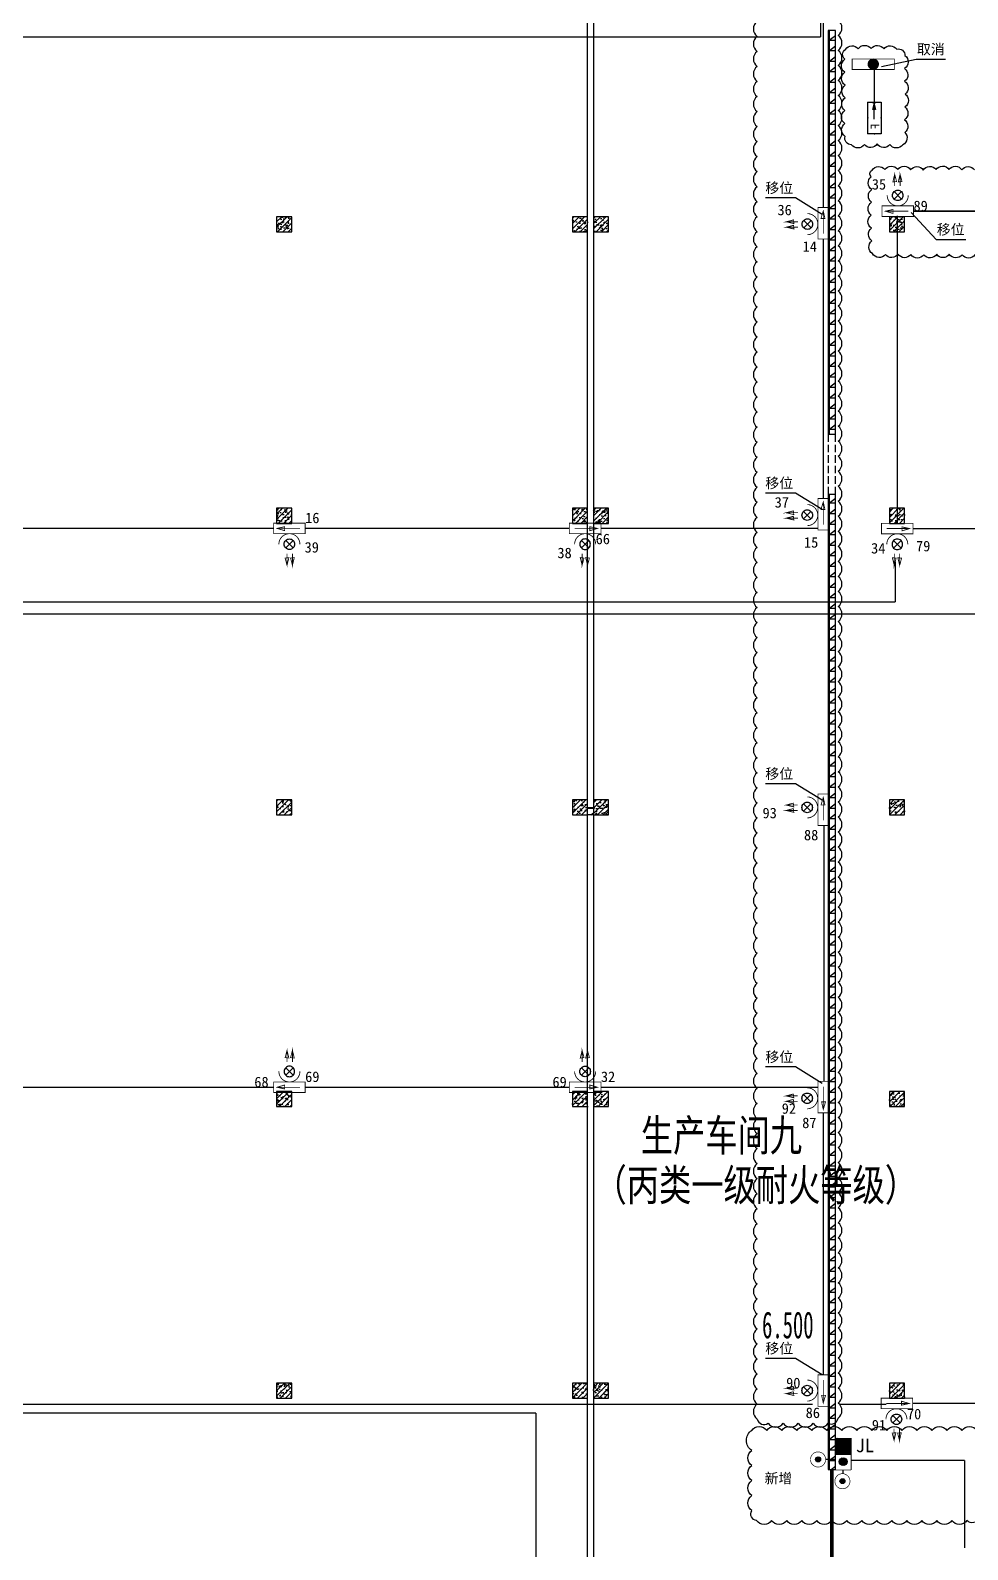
# Model space of a CAD drawing. Header units: millimetres. Extents: x -633009578 to 5705885, y -633235091 to 2571734.
# Drawn here: x 3078370 to 3109574, y 1928709 to 1979250 of the extents above; entities that cross this region are included whole.
import ezdxf
from ezdxf.enums import TextEntityAlignment as Align

# ---------------------------------------------------------------- set-up
doc = ezdxf.new("R2010")
doc.units = ezdxf.units.MM
doc.header["$LTSCALE"] = 1000
doc.header["$MEASUREMENT"] = 0
doc.linetypes.add('DASH', pattern=[0.35, 0.25, -0.1])
doc.layers.get('0').update_dxf_attribs({"color": 9})
for name, color, linetype in [('000000000000电气', 7, 'Continuous'), ('A-COLUM(柱)', 255, 'Continuous'), ('A-DOOR(门）', 4, 'Continuous'), ('A-FLOR(看线)', 8, 'Continuous'), ('A-HATH(填充)', 8, 'Continuous'), ('A-TEXT(房间)', 243, 'Continuous'), ('A-WALL(墙)', 255, 'Continuous'), ('A-WINDOW（窗）', 4, 'Continuous'), ('PUB_TEXT', 7, 'Continuous'), ('电-强电平面-线缆', 3, 'Continuous'), ('设备-照明', 3, 'Continuous')]:
    doc.layers.add(name, color=color, linetype=linetype)
doc.styles.add('_TCH', font='simhei.ttf', dxfattribs={"width": 0.75, "bigfont": 'hztxt.shx'})
doc.styles.add('_TCH_DIM', font='simhei.ttf', dxfattribs={"width": 0.8, "bigfont": 'hztxt.shx'})
doc.styles.add('_TEL_DIM', font='simhei.ttf', dxfattribs={"height": 3.5, "bigfont": 'HZTXT'})
doc.styles.add('ELEC-DIM', font='simhei.ttf')
doc.styles.add('IDQSTYLE', font='simhei.ttf', dxfattribs={"width": 0.707, "bigfont": 'hztxt.shx'})
doc.styles.add('宋体', font='simhei.ttf')
pattern_1 = [(0, (597621.4751960391, 677977.5160347573), (0, 350), []), (37.875, (598021.4751960391, 677977.5160347573), (-169.61527734408, 218.0766567528281), []), (90, (598021.4751960391, 677977.5160347573), (-450, 2.755455298081545e-14), [])]

# ---------------------------------------------------------------- blocks, each defined once
blk = doc.blocks.new('HC000078')
at = {"color": 0, "linetype": 'Continuous', "const_width": 0.2}
for points in [[(-3.750000000000028, 1.25), (3.75, 1.25), (3.75, -1.25), (-3.750000000000028, -1.25), (-3.750000000000028, 1.25)], [(2.5, 0), (-2.500000000000028, 0)]]:
    blk.add_lwpolyline(points, dxfattribs=at)
blk.add_lwpolyline([(2.917016710174721, 0), (1.120131515022848, 0.3984556212736834), (1.120131515022848, -0.539087017017323)], close=True, dxfattribs=at)
at = {"color": 0, "style": 'IDQSTYLE', "width": 0.7}
blk.add_attdef('PSFHATT', (5.75, -1.25), '', height=2.5, dxfattribs=at)
blk = doc.blocks.new('HC000064')
at = {"color": 0, "linetype": 'Continuous'}
for p, q in [((-0.8838834764831063, -0.8838834764831063), (0.8838834764831063, 0.8838834764831063)), ((-0.8838834764830494, 0.8838834764831063), (0.8838834764831631, -0.8838834764831063))]:
    blk.add_line(p, q, dxfattribs=at)
at = {"color": 0, "linetype": 'Continuous', "const_width": 0.2}
blk.add_lwpolyline([(5.710751695749348e-14, 2.499999999999886, 0.1989123673796647), (-1.767766952966326, 1.767766952966327, 0.1989123673796613), (-2.5, 1.951292859901378e-16, 0.1989123673796761), (-1.767766952966326, -1.76776695296644, 0.1989123673796782), (5.594010226827932e-14, -2.500000000000227)], format="xyb", dxfattribs=at)
for points in [[(2.226896073527712, 0.5659208660671311), (5.003498004369476, 0.5624686703930024), (3.296463286048663, 1.009912150058199), (3.185957433181557, 0.1260038671447887), (5.003498004369476, 0.5624686703930024)], [(2.224443767981995, -0.721123763554715), (5.001045698823816, -0.7245759592289005), (3.294010980502946, -0.2771324795636474), (3.18350512763584, -1.161040762477114), (5.001045698823816, -0.7245759592289005)]]:
    blk.add_lwpolyline(points, dxfattribs=at)
at = {"color": 0, "linetype": 'Continuous'}
for centre, radius, start, end in [((1.199040866595169e-14, -7.105427357601002e-14), 1.250000000000069, 135.0000000000036, 179.9999999999968), ((-2.259303855112194e-14, -1.740829702612245e-13), 1.250000000000117, 89.99999999999898, 134.9999999999991), ((-9.10937991704941e-14, -1.740829702612245e-13), 1.250000000000117, 45.00000000000085, 89.99999999999582), ((-1.252331571777177e-13, -7.088774012231625e-14), 1.250000000000068, 3.249254662582951e-12, 44.99999999999639), ((-2.284838984678572e-13, -5.684341886080801e-14), 1.250000000000172, 315.0000000000093, 2.605510395054555e-12), ((-2.264854970235319e-14, -5.695444116327053e-14), 1.250000000000034, 179.9999999999974, 225.0000000000007), ((-2.270406085358445e-14, -1.338928967697939e-13), 1.24999999999998, 224.9999999999983, 270.000000000001), ((-9.131584377541913e-14, 3.996802888650564e-15), 1.250000000000118, 270.0000000000042, 315.0000000000028)]:
    blk.add_arc(centre, radius, start, end, dxfattribs=at)
at = {"color": 0, "style": 'IDQSTYLE', "width": 0.7}
blk.add_attdef('PSFHATT', (7.003498004369476, -2.500000010000227), '', height=2.5, dxfattribs=at)
blk = doc.blocks.new('*X118')
at = {"color": 0, "linetype": 'Continuous'}
for p, q in [((279.6093350358959, 223.0407925409721), (280.9478239213746, 224.3792814264508)), ((279.6227829512929, 223.3370831688437), (280.6515332934888, 224.3658335110396)), ((279.6511091444202, 222.7997239370217), (281.1888925253249, 224.3375073179265)), ((279.7280550816477, 222.5938271617747), (281.3947893005719, 224.2605613806989)), ((279.7925730165214, 223.7897159465469), (280.1989005157282, 224.1960434457536)), ((279.8323224122641, 222.4152517799165), (281.5733646824301, 224.1562940500824)), ((279.960458729053, 222.2605453842307), (281.7280710781159, 224.0281577332937)), ((280.1113752959016, 222.1286192386046), (281.8599972237337, 223.8772411664368)), ((280.2858431100155, 222.020244340244), (281.9683721221114, 223.7027733523398)), ((280.4868434366447, 221.9384019543985), (282.0502145079389, 223.5017730256928)), ((280.7212278995912, 221.8899437048705), (282.0986727574656, 223.2673885627449)), ((281.0058032732674, 221.891676366072), (282.0969400962746, 222.9828131890793)), ((281.4082737989092, 222.0113041792392), (281.9773122830819, 222.5803426634118))]:
    blk.add_line(p, q, dxfattribs=at)
blk = doc.blocks.new('HC000083')
at = {"color": 0, "linetype": 'Continuous', "const_width": 0.2}
blk.add_lwpolyline([(-5, 1.25), (-5, -1.250000000000057), (5.000000000000057, -1.250000000000057), (5.000000000000057, 1.25), (-5, 1.25)], dxfattribs=at)
blk.add_lwpolyline([(-1.25, -6.89688106980167e-17, 0.1989123673796731), (-0.8838834764831631, -0.88388347648322, 0.1989123673796706), (5.611420480838656e-14, -1.250000000000057, 0.198912367379652), (0.8838834764832768, -0.88388347648322, 0.1989123673796278), (1.25, 0, 0.1989123673796504), (0.88388347648322, 0.8838834764830494, 0.1989123673796686), (5.680893445545904e-14, 1.25, 0.1989123673796706), (-0.883883476483163, 0.8838834764831632, 0.1989123673796553)], format="xyb", close=True, dxfattribs=at)
at = {"color": 0, "linetype": 'Continuous'}
blk.add_blockref('*X118', (-280.8559544658493, -223.1326619964974), dxfattribs=at)
at = {"color": 0, "style": 'IDQSTYLE', "width": 0.7}
blk.add_attdef('PSFHATT', (7.000000000000057, -1.250000010000057), '', height=2.5, dxfattribs=at)
blk = doc.blocks.new('*X287')
at = {"color": 0, "linetype": 'Continuous'}
for p, q in [((236.0206220574499, 320.0249076624117), (237.378127662451, 321.3824132674129)), ((236.0683141725853, 320.496863846259), (236.9061714786037, 321.3347211522775)), ((236.1016244846389, 319.6816460208888), (237.721389303974, 321.3014108402239)), ((236.2512206413302, 319.4069781088681), (237.9960572159946, 321.1518146835326)), ((236.4546819671401, 319.1861753659661), (238.2168599588967, 320.9483533577227)), ((236.710333914097, 319.0175632442111), (238.3854720806517, 320.6927014107658)), ((237.0274190887965, 318.9103843501987), (238.4926509746641, 320.3756162360663)), ((237.4411960024395, 318.8998971951298), (238.503138129733, 319.9618393224233))]:
    blk.add_line(p, q, dxfattribs=at)
blk = doc.blocks.new('*X288')
at = {"color": 0, "linetype": 'Continuous'}
for p, q in [((234.7655414724513, 317.9212989399893), (239.3433150387835, 322.4990725063215)), ((234.7655414724513, 318.3455630087012), (238.9190509700716, 322.4990725063215)), ((234.7655414724513, 318.7698270774131), (238.4947869013596, 322.4990725063215)), ((234.7655414724513, 319.1940911461251), (238.0705228326477, 322.4990725063215)), ((234.7655414724513, 319.618355214837), (237.6462587639358, 322.4990725063215)), ((234.7655414724513, 320.0426192835489), (237.2219946952239, 322.4990725063215)), ((234.7655414724513, 320.4668833522609), (236.797730626512, 322.4990725063215)), ((234.7655414724513, 320.8911474209728), (236.3734665578, 322.4990725063215)), ((234.7655414724513, 321.3154114896847), (235.9492024890881, 322.4990725063215)), ((234.7655414724513, 321.7396755583966), (235.5249384203761, 322.4990725063215)), ((234.7655414724513, 322.1639396271086), (235.1006743516642, 322.4990725063215)), ((234.7675791074955, 317.4990725063215), (239.7655414724513, 322.4970348712774)), ((235.1918431762074, 317.4990725063215), (239.7655414724513, 322.0727708025654)), ((235.6161072449193, 317.4990725063215), (239.7655414724513, 321.6485067338535)), ((236.0403713136312, 317.4990725063215), (239.7655414724513, 321.2242426651416)), ((236.4646353823431, 317.4990725063215), (239.7655414724513, 320.7999785964296)), ((236.8888994510551, 317.4990725063215), (239.7655414724513, 320.3757145277177)), ((237.313163519767, 317.4990725063215), (239.7655414724513, 319.9514504590058)), ((237.7374275884789, 317.4990725063215), (239.7655414724513, 319.5271863902939)), ((238.1616916571909, 317.4990725063215), (239.7655414724513, 319.1029223215819)), ((238.5859557259028, 317.4990725063215), (239.7655414724513, 318.67865825287)), ((239.0102197946147, 317.4990725063215), (239.7655414724513, 318.2543941841581)), ((239.4344838633266, 317.4990725063215), (239.7655414724513, 317.8301301154461))]:
    blk.add_line(p, q, dxfattribs=at)
blk = doc.blocks.new('HC000436')
at = {"color": 0, "linetype": 'Continuous'}
blk.add_line((-2.5, 0), (2.5, 0), dxfattribs=at)
at = {"color": 0, "linetype": 'Continuous', "const_width": 0.3}
for points in [[(2.5, 0), (2.5, 5), (-2.5, 5), (-2.5, 0)], [(-2.5, 0), (-2.5, -5), (2.5, -5)], [(2.5, -5), (2.5, 0)]]:
    blk.add_lwpolyline(points, dxfattribs=at)
at = {"color": 0, "linetype": 'Continuous'}
blk.add_circle((0, -2.361578653910044), 1.25, dxfattribs=at)
at = {"color": 0, "linetype": 'Continuous', "rotation": 180}
blk.add_blockref('*X288', (237.2655414724512, 322.4990725063214), dxfattribs=at)
at = {"color": 0, "linetype": 'Continuous'}
blk.add_blockref('*X287', (-237.2655414724513, -322.4990725063215), dxfattribs=at)
at = {"color": 0, "style": 'IDQSTYLE', "width": 0.7}
blk.add_attdef('PSFHATT', (4.5, -5), '', height=2.5, dxfattribs=at)
blk = doc.blocks.new('*X290')
at = {"color": 0, "linetype": 'Continuous'}
for p, q in [((345.9396703441159, 231.3883717918953), (346.8559364392781, 232.3046378870575)), ((346.0001760270881, 231.8731415435793), (346.371166687594, 232.2441322040853)), ((346.06646209552, 231.0908994745874), (347.153408756586, 232.1778461356533)), ((346.2827710366403, 230.8829443469958), (347.3613638841776, 231.961537194533)), ((346.5911216184944, 230.7670308601379), (347.4772773710355, 231.653186612679)), ((347.1377250094184, 230.88937018235), (347.3549380488233, 231.1065832217549))]:
    blk.add_line(p, q, dxfattribs=at)
blk = doc.blocks.new('HC000448')
at = {"color": 0, "linetype": 'Continuous', "const_width": 0.2000000000000002}
blk.add_lwpolyline([(-2.377408307652388, 0, 1), (2.422591692347567, 0, 1)], format="xyb", close=True, dxfattribs=at)
at = {"color": 0, "linetype": 'Continuous'}
blk.add_circle((0, 0), 0.7803404143294566, dxfattribs=at)
blk.add_blockref('*X290', (-346.7053415061296, -231.5389667250438), dxfattribs=at)
at = {"color": 0, "style": 'IDQSTYLE', "width": 0.7}
blk.add_attdef('PSFHATT', (4.422591702347566, -2.400000009999977), '', height=2.5, dxfattribs=at)
blk = doc.blocks.new('$DorLib2D$00000213')
at = {"color": 0, "linetype": 'DASH', "const_width": 0.02}
blk.add_lwpolyline([(0.5, 3.552713678800501e-15), (-0.5, 3.552713678800501e-15)], dxfattribs=at)
blk = doc.blocks.new('_FZH')
h = blk.add_hatch()
h.set_pattern_fill('钢筋混凝土', color=256, scale=0.1, style=0)
h.set_pattern_definition([(45, (0, 0), (-0.1767766952966369, 0.1767766952966369), []), (50, (0, 0), (0.7172601826007535, -0.06275213498259512), [0.07500000000000001, -0.8250000000000001]), (355, (0, 0), (-0.138751333613, 0.7521921337000119), [0.06, -0.66]), (100.4514, (0.05977168000000001, -0.00522934), (0.5785093817140216, 0.6894395420609536), [0.06374019, -0.701142112]), (46.1842, (0, 0.2), (1.067241048625645, -0.1655190143290181), [0.1125, -1.2375]), (96.6356, (0.088936745, 0.186206693), (0.9346627055487033, 0.9741178709004418), [0.095610288, -1.051713]), (351.1842, (0, 0.2), (0.9346619451336272, 0.9741186009253247), [0.09000000000000001, -0.9900000000000001]), (21, (0.1, 0.15), (0.5969070521184617, -0.4026188906653388), [0.07500000000000001, -0.8250000000000001]), (326, (0.1, 0.15), (0.2433153319215824, 0.7251500450468529), [0.06, -0.66]), (71.4514, (0.149742233, 0.116448394), (0.84022262858149, 0.3225304967099524), [0.06374019, -0.701142112]), (37.50000000000001, (0, 0), (0.01215985531729062, 0.3328938538313115), [0, -0.652, 0, -0.67, 0, -0.6625000000000001]), (7.499999999999999, (0, 0), (0.2630695374421486, 0.3944117118823603), [0, -0.382, 0, -0.637, 0, -0.2525]), (-32.5, (-0.223, 0), (0.533822436172409, -0.02255487173437976), [0, -0.25, 0, -0.78, 0, -1.035]), (-42.5, (-0.323, 0), (0.5831861693423862, 0.1001049823323177), [0, -0.325, 0, -0.518, 0, -0.735])])
h.paths.add_polyline_path([(-0.5, -0.5), (0.5, -0.5), (0.5, 0.5), (-0.5, 0.5)])
blk.add_lwpolyline([(-0.5, -0.5), (0.5, -0.5), (0.5, 0.5), (-0.5, 0.5)], close=True)

msp = doc.modelspace()

# ---------------------------------------------------------------- hatches: boundary and pattern name
h = msp.add_hatch()
h.set_pattern_fill('ANGLE', color=8, scale=182.7572906250001, angle=269.9999999999999)
h.set_pattern_definition([(0, (-95.90287843095575, -36.03268988946184), (0, 0.873125), [0.635, -0.238125]), (90, (-95.90287843095575, -36.03268988946184), (-0.873125, 5.346348682527664e-17), [0.635, -0.238125])])
h.paths.add_polyline_path([(3106464.851594711, 1976814.336030477), (3106517.485694411, 1976603.799631676), (3106412.217495011, 1976603.799631676)])
at = {"layer": 'A-HATH(填充)'}
h = msp.add_hatch(dxfattribs=at)
h.set_pattern_fill('空心砖', color=256, scale=100, style=0)
h.set_pattern_definition(pattern_1)
h.paths.add_polyline_path([(3104929.994031741, 1979249.596922107), (3104929.994031743, 1965814.596922615), (3105169.99403175, 1965814.596922615), (3105169.994031748, 1979249.596922107)])
h = msp.add_hatch(dxfattribs=at)
h.set_pattern_fill('空心砖', color=256, scale=100, style=0)
h.set_pattern_definition(pattern_1)
h.paths.add_polyline_path([(3104929.994031743, 1963814.596922616), (3104929.994031747, 1931379.596922107), (3105169.994031753, 1931379.596922107), (3105169.99403175, 1963814.596922615)])
h = msp.add_hatch(dxfattribs=at)
h.set_pattern_fill('空心砖', color=256, scale=100, style=0)
h.set_pattern_definition(pattern_1)
h.paths.add_polyline_path([(3096919.994031749, 1953389.596922379), (3096919.994031749, 1953149.596922404), (3097119.994031749, 1953149.596922424), (3097119.994031749, 1953389.596922379)])

# ---------------------------------------------------------------- linework, layer by layer
at = {"color": 8}
for p, q in [((3106251.827359736, 1976863.288418402), (3106690.444857232, 1976863.288418402)), ((3106251.827359736, 1975810.606424406), (3106251.827359736, 1976863.288418402)), ((3106412.217495011, 1976854.387962189), (3106517.485694411, 1976854.387962189)), ((3106464.851594711, 1976814.336030477), (3106412.217495011, 1976603.799631676)), ((3106517.485694411, 1976603.799631676), (3106464.851594711, 1976814.336030477)), ((3106464.851594711, 1976295.93759288), (3106464.851594711, 1976779.24663068)), ((3106690.444857232, 1976863.288418402), (3106690.444857232, 1975810.606424406)), ((3106690.444857232, 1975810.606424406), (3106251.827359736, 1975810.606424406))]:
    msp.add_line(p, q, dxfattribs=at)
at = {"color": 8, "const_width": 29.24116650000002}
msp.add_lwpolyline([(3106251.827359736, 1976863.288418402), (3106690.444857232, 1976863.288418402), (3106690.444857232, 1975810.606424406), (3106251.827359736, 1975810.606424406), (3106251.827359736, 1976863.288418402), (3106690.444857232, 1976863.288418402)], dxfattribs=at)
at = {"color": 8}
for p in [(3106471.136108486, 1976863.288418402), (3106251.827359736, 1976336.947421407), (3106690.452167524, 1976336.952991153), (3106471.136108486, 1975810.606424406)]:
    msp.add_point(p, dxfattribs=at)
at = {"layer": 'A-FLOR(看线)'}
for points in [[(3096919.994031749, 1923899.596922424), (3096919.994031749, 1991599.596922424)], [(3097119.994031751, 1991099.596922424), (3097119.994031751, 1923899.596922424)]]:
    msp.add_lwpolyline(points, dxfattribs=at)
at = {"layer": 'A-WALL(墙)'}
for p, q in [((3104929.994031741, 1979249.596922107), (3104929.994031743, 1965814.596922615)), ((3105169.994031748, 1979249.596922107), (3104929.994031741, 1979249.596922107)), ((3105169.99403175, 1965814.596922615), (3105169.994031748, 1979249.596922107)), ((3104929.994031743, 1965814.596922615), (3105169.99403175, 1965814.596922615)), ((3104929.994031743, 1963814.596922616), (3104929.994031747, 1931379.596922107)), ((3105169.99403175, 1963814.596922615), (3104929.994031743, 1963814.596922616)), ((3105169.994031753, 1931379.596922107), (3105169.99403175, 1963814.596922615)), ((3097119.994031, 1953389.596922581), (3096919.994031977, 1953389.596923105)), ((3097119.994031, 1953149.596922581), (3096919.994031977, 1953149.596922914)), ((3104929.994031747, 1931379.596922107), (3105169.994031753, 1931379.596922107))]:
    msp.add_line(p, q, dxfattribs=at)
at = {"layer": 'A-WINDOW（窗）', "linetype": 'DASH'}
for p, q in [((3104929.994031749, 1965814.596922616), (3104929.994031749, 1963814.596922616)), ((3105169.994031749, 1963814.596922616), (3105169.994031749, 1965814.596922616))]:
    msp.add_line(p, q, dxfattribs=at)
at = {"layer": '电-强电平面-线缆', "color": 1, "linetype": 'Continuous', "const_width": 45}
for points in [[(3104680, 1979033.5), (3104680, 1981739.01603476)], [(3033145, 1979033.5), (3104680, 1979033.5)], [(3107232.460948396, 1962851.898109825), (3107232.460948396, 1973082.161695614)], [(3077682.099546778, 1962681.733546223), (3086468.893284732, 1962681.733546223)], [(3087519.093284732, 1962681.733546223), (3096315.356525051, 1962681.733546223)], [(3097365.556525051, 1962681.733546223), (3104592.915110235, 1962681.733546223)], [(3107757.460948396, 1962676.898109825), (3116400.894031764, 1962676.898109825)], [(3107164.133015826, 1960237.5), (3107164.133015826, 1961578.079469628)], [(3068276.862044747, 1960237.5), (3107164.133015826, 1960237.5)], [(3068276.862044747, 1959831.5), (3116525.321904822, 1959831.5)], [(3077682.099546778, 1944090.405823688), (3086468.893284732, 1944090.405823688)], [(3087519.093284732, 1944090.405823688), (3096315.356525051, 1944090.405823688)], [(3097365.556525051, 1944090.405823688), (3104592.915110235, 1944090.405823688)], [(3039182.328569722, 1933256.5), (3095200, 1933256.5)], [(3059917, 1933544), (3104415.5, 1933544)], [(3095200, 1933256.5), (3095200, 1928461)], [(3105316.83995375, 1933544), (3106864.704733726, 1933544)], [(3107743.504700161, 1933570.403077573), (3116847.554037139, 1933570.403077573)]]:
    msp.add_lwpolyline(points, dxfattribs=at)
at = {"layer": '电-强电平面-线缆', "color": 6, "linetype": 'Continuous', "const_width": 45}
for points in [[(3104767.915110236, 1973358.096922427), (3104767.915110236, 1980220.5)], [(3107771.709855829, 1973235.501165924), (3116400.894031764, 1973235.501165924)], [(3104592.815110235, 1972776.096922427), (3104591.933080538, 1972776.096922427)], [(3104767.915110236, 1963678.596922427), (3104767.915110236, 1972308.096922427)], [(3104794.839953751, 1944288.096922427), (3104794.839953751, 1952796.096922427)], [(3104767.915110235, 1934524.596922427), (3104767.915110235, 1943238.096922427)]]:
    msp.add_lwpolyline(points, dxfattribs=at)
at = {"layer": '电-强电平面-线缆', "color": 8, "linetype": 'Continuous', "const_width": 45}
msp.add_lwpolyline([(3106465.5, 1976863.288418402), (3106465.5, 1977948.51603476)], dxfattribs=at)
at = {"layer": '电-强电平面-线缆', "color": 6, "linetype": 'ByBlock', "const_width": 45}
for points in [[(3104846.70446133, 1931711.83660032), (3105168.950750417, 1931711.83660032)], [(3105693.950750417, 1931675.146810375), (3109478.95856623, 1931675.146810375)], [(3109478.95856623, 1928761), (3109478.95856623, 1931675.146810375)], [(3105427.734211842, 1931357.123908931), (3105427.734211842, 1931234.457616051)]]:
    msp.add_lwpolyline(points, dxfattribs=at)
at = {"layer": '设备-照明', "color": 6}
for p, q in [((3106703.351142101, 1978049.1019787), (3107859.830603458, 1978290.45941321)), ((3107859.830603458, 1978290.45941321), (3108834.514632524, 1978290.45941321)), ((3103837.974196407, 1973674.76953219), (3102841.138753369, 1973674.76953219)), ((3104735.953766337, 1973128.760889943), (3103837.974196407, 1973674.76953219)), ((3107693.286340107, 1973186.547187258), (3108521.922353257, 1972291.750816429)), ((3108521.922353257, 1972291.750816429), (3109518.757796295, 1972291.750816429)), ((3103837.974196407, 1963856.757422716), (3102841.138753369, 1963856.757422716)), ((3104735.953766337, 1963310.748780469), (3103837.974196407, 1963856.757422716)), ((3103837.974196407, 1954186.567284681), (3102841.138753369, 1954186.567284681)), ((3104735.953766337, 1953640.558642434), (3103837.974196407, 1954186.567284681)), ((3103837.974196407, 1944764.619066883), (3102841.138753369, 1944764.619066883)), ((3104735.953766337, 1944218.610424635), (3103837.974196407, 1944764.619066883)), ((3103837.974196407, 1935070.605564674), (3102841.138753369, 1935070.605564674)), ((3104735.953766337, 1934524.596922427), (3103837.974196407, 1935070.605564674))]:
    msp.add_line(p, q, dxfattribs=at)
for points in [[(3102571.145858359, 1979549.958772435, 0.5206), (3102571.145858359, 1979049.958772435, 0.5206), (3102571.145858359, 1978549.958772435, 0.5206), (3102571.145858359, 1978049.958772435, 0.5206), (3102571.145858359, 1977549.958772435, 0.5206), (3102571.145858359, 1977049.958772435, 0.5206), (3102571.145858359, 1976549.958772435, 0.5206), (3102571.145858359, 1976049.958772435, 0.5206), (3102571.145858359, 1975549.958772435, 0.5206), (3102571.145858359, 1975049.958772435, 0.5206), (3102571.145858359, 1974549.958772435, 0.5206), (3102571.145858359, 1974049.958772435, 0.5206), (3102571.145858359, 1973549.958772435, 0.5206), (3102571.145858359, 1973049.958772435, 0.5206), (3102571.145858359, 1972549.958772435, 0.5206), (3102571.145858359, 1972049.958772435, 0.5206), (3102571.145858359, 1971549.958772435, 0.5206), (3102571.145858359, 1971049.958772435, 0.5206), (3102571.145858359, 1970549.958772435, 0.5206), (3102571.145858359, 1970049.958772435, 0.5206), (3102571.145858359, 1969549.958772435, 0.5206), (3102571.145858359, 1969049.958772435, 0.5206), (3102571.145858359, 1968549.958772435, 0.5206), (3102571.145858359, 1968049.958772435, 0.5206), (3102571.145858359, 1967549.958772435, 0.5206), (3102571.145858359, 1967049.958772435, 0.5206), (3102571.145858359, 1966549.958772435, 0.5206), (3102571.145858359, 1966049.958772435, 0.5206), (3102571.145858359, 1965549.958772435, 0.5206), (3102571.145858359, 1965049.958772435, 0.5206), (3102571.145858359, 1964549.958772435, 0.5206), (3102571.145858359, 1964049.958772435, 0.5206), (3102571.145858359, 1963549.958772435, 0.5206), (3102571.145858359, 1963049.958772435, 0.5206), (3102571.145858359, 1962549.958772435, 0.5206), (3102571.145858359, 1962049.958772435, 0.5206), (3102571.145858359, 1961549.958772435, 0.5206), (3102571.145858359, 1961049.958772435, 0.5206), (3102571.145858359, 1960549.958772435, 0.5206), (3102571.145858359, 1960049.958772435, 0.5206), (3102571.145858359, 1959549.958772435, 0.5206), (3102571.145858359, 1959049.958772435, 0.5206), (3102571.145858359, 1958549.958772435, 0.5206), (3102571.145858359, 1958049.958772435, 0.5206), (3102571.145858359, 1957549.958772435, 0.5206), (3102571.145858359, 1957049.958772435, 0.5206), (3102571.145858359, 1956549.958772435, 0.5206), (3102571.145858359, 1956049.958772435, 0.5206), (3102571.145858359, 1955549.958772435, 0.5206), (3102571.145858359, 1955049.958772435, 0.5206), (3102571.145858359, 1954549.958772435, 0.5206), (3102571.145858359, 1954049.958772435, 0.5206), (3102571.145858359, 1953549.958772435, 0.5206), (3102571.145858359, 1953049.958772435, 0.5206), (3102571.145858359, 1952549.958772435, 0.5206), (3102571.145858359, 1952049.958772435, 0.5206), (3102571.145858359, 1951549.958772435, 0.5206), (3102571.145858359, 1951049.958772435, 0.5206), (3102571.145858359, 1950549.958772435, 0.5206), (3102571.145858359, 1950049.958772435, 0.5206), (3102571.145858359, 1949549.958772435, 0.5206), (3102571.145858359, 1949049.958772435, 0.5206), (3102571.145858359, 1948549.958772435, 0.5206), (3102571.145858359, 1948049.958772435, 0.5206), (3102571.145858359, 1947549.958772435, 0.5206), (3102571.145858359, 1947049.958772435, 0.5206), (3102571.145858359, 1946549.958772435, 0.5206), (3102571.145858359, 1946049.958772435, 0.5206), (3102571.145858359, 1945549.958772435, 0.5206), (3102571.145858359, 1945049.958772435, 0.5206), (3102571.145858359, 1944549.958772435, 0.5206), (3102571.145858359, 1944049.958772435, 0.5206), (3102571.145858359, 1943549.958772435, 0.5206), (3102571.145858359, 1943049.958772435, 0.5206), (3102571.145858359, 1942549.958772435, 0.5206), (3102571.145858359, 1942049.958772435, 0.5206), (3102571.145858359, 1941549.958772435, 0.5206), (3102571.145858359, 1941049.958772435, 0.5206), (3102571.145858359, 1940549.958772435, 0.5206), (3102571.145858359, 1940049.958772435, 0.5206), (3102571.145858359, 1939549.958772435, 0.5206), (3102571.145858359, 1939049.958772435, 0.5206), (3102571.145858359, 1938549.958772435, 0.5206), (3102571.145858359, 1938049.958772435, 0.5206), (3102571.145858359, 1937549.958772435, 0.5206), (3102571.145858359, 1937049.958772435, 0.5206), (3102571.145858359, 1936549.958772435, 0.5206), (3102571.145858359, 1936049.958772435, 0.5206), (3102571.145858359, 1935549.958772435, 0.5206), (3102571.145858359, 1935049.958772435, 0.5206), (3102571.145858359, 1934549.958772435, 0.5206), (3102571.145858359, 1934049.958772435, 0.5206), (3102571.145858359, 1933549.958772435, 0.5206), (3102571.145858359, 1933049.958772435, 0.5206), (3102932.387292142, 1932911.200206218, 0.5206), (3103432.387292142, 1932911.200206218, 0.5206), (3103932.387292142, 1932911.200206218, 0.5206), (3104432.387292142, 1932911.200206218, 0.5206), (3104932.387292142, 1932911.200206218, 0.5206), (3105259.865224077, 1933083.722274283, 0.5206), (3105259.865224077, 1933583.722274283, 0.5206), (3105259.865224077, 1934083.722274283, 0.5206), (3105259.865224077, 1934583.722274283, 0.5206), (3105259.865224077, 1935083.722274283, 0.5206), (3105259.865224077, 1935583.722274283, 0.5206), (3105259.865224077, 1936083.722274283, 0.5206), (3105259.865224077, 1936583.722274283, 0.5206), (3105259.865224077, 1937083.722274283, 0.5206), (3105259.865224077, 1937583.722274283, 0.5206), (3105259.865224077, 1938083.722274283, 0.5206), (3105259.865224077, 1938583.722274283, 0.5206), (3105259.865224077, 1939083.722274283, 0.5206), (3105259.865224077, 1939583.722274283, 0.5206), (3105259.865224077, 1940083.722274283, 0.5206), (3105259.865224077, 1940583.722274283, 0.5206), (3105259.865224077, 1941083.722274283, 0.5206), (3105259.865224077, 1941583.722274283, 0.5206), (3105259.865224077, 1942083.722274283, 0.5206), (3105259.865224077, 1942583.722274283, 0.5206), (3105259.865224077, 1943083.722274283, 0.5206), (3105259.865224077, 1943583.722274283, 0.5206), (3105259.865224077, 1944083.722274283, 0.5206), (3105259.865224077, 1944583.722274283, 0.5206), (3105259.865224077, 1945083.722274283, 0.5206), (3105259.865224077, 1945583.722274283, 0.5206), (3105259.865224077, 1946083.722274283, 0.5206), (3105259.865224077, 1946583.722274283, 0.5206), (3105259.865224077, 1947083.722274283, 0.5206), (3105259.865224077, 1947583.722274283, 0.5206), (3105259.865224077, 1948083.722274283, 0.5206), (3105259.865224077, 1948583.722274283, 0.5206), (3105259.865224077, 1949083.722274283, 0.5206), (3105259.865224077, 1949583.722274283, 0.5206), (3105259.865224077, 1950083.722274283, 0.5206), (3105259.865224077, 1950583.722274283, 0.5206), (3105259.865224077, 1951083.722274283, 0.5206), (3105259.865224077, 1951583.722274283, 0.5206), (3105259.865224077, 1952083.722274283, 0.5206), (3105259.865224077, 1952583.722274283, 0.5206), (3105259.865224077, 1953083.722274283, 0.5206), (3105259.865224077, 1953583.722274283, 0.5206), (3105259.865224077, 1954083.722274283, 0.5206), (3105259.865224077, 1954583.722274283, 0.5206), (3105259.865224077, 1955083.722274283, 0.5206), (3105259.865224077, 1955583.722274283, 0.5206), (3105259.865224077, 1956083.722274283, 0.5206), (3105259.865224077, 1956583.722274283, 0.5206), (3105259.865224077, 1957083.722274283, 0.5206), (3105259.865224077, 1957583.722274283, 0.5206), (3105259.865224077, 1958083.722274283, 0.5206), (3105259.865224077, 1958583.722274283, 0.5206), (3105259.865224077, 1959083.722274283, 0.5206), (3105259.865224077, 1959583.722274283, 0.5206), (3105259.865224077, 1960083.722274283, 0.5206), (3105259.865224077, 1960583.722274283, 0.5206), (3105259.865224077, 1961083.722274283, 0.5206), (3105259.865224077, 1961583.722274283, 0.5206), (3105259.865224077, 1962083.722274283, 0.5206), (3105259.865224077, 1962583.722274283, 0.5206), (3105259.865224077, 1963083.722274283, 0.5206), (3105259.865224077, 1963583.722274283, 0.5206), (3105259.865224077, 1964083.722274283, 0.5206), (3105259.865224077, 1964583.722274283, 0.5206), (3105259.865224077, 1965083.722274283, 0.5206), (3105259.865224077, 1965583.722274283, 0.5206), (3105259.865224077, 1966083.722274283, 0.5206), (3105259.865224077, 1966583.722274283, 0.5206), (3105259.865224077, 1967083.722274283, 0.5206), (3105259.865224077, 1967583.722274283, 0.5206), (3105259.865224077, 1968083.722274283, 0.5206), (3105259.865224077, 1968583.722274283, 0.5206), (3105259.865224077, 1969083.722274283, 0.5206), (3105259.865224077, 1969583.722274283, 0.5206), (3105259.865224077, 1970083.722274283, 0.5206), (3105259.865224077, 1970583.722274283, 0.5206), (3105259.865224077, 1971083.722274283, 0.5206), (3105259.865224077, 1971583.722274283, 0.5206), (3105259.865224077, 1972083.722274283, 0.5206), (3105259.865224077, 1972583.722274283, 0.5206), (3105259.865224077, 1973083.722274283, 0.5206), (3105259.865224077, 1973583.722274283, 0.5206), (3105259.865224077, 1974083.722274283, 0.5206), (3105259.865224077, 1974583.722274283, 0.5206), (3105259.865224077, 1975083.722274283, 0.5206), (3105259.865224077, 1975583.722274283, 0.5206), (3105259.865224077, 1976083.722274283, 0.5206), (3105259.865224077, 1976583.722274283, 0.5206), (3105259.865224077, 1977083.722274283, 0.5206), (3105259.865224077, 1977583.722274283, 0.5206), (3105259.865224077, 1978083.722274283, 0.5206), (3105259.865224077, 1978583.722274283, 0.5206), (3105259.865224077, 1979083.722274283, 0.5206), (3105259.865224077, 1979583.722274283, 0.5206)], [(3109822.711629829, 1971788.804633158, -0.5206), (3109391.821972141, 1971787.746550053, -0.5206), (3108964.37437924, 1971801.956410571, -0.5206), (3108543.354543458, 1971799.611158373, -0.5206), (3108115.112154258, 1971787.054966903, -0.5206), (3107684.339704675, 1971789.944056489, -0.5206), (3107258.92794111, 1971807.537599751, -0.5206), (3106836.964451987, 1971795.141248759, -0.5206), (3106403.290101033, 1971821.822408083, -0.5206), (3106389.850915988, 1972249.210259216, -0.5206), (3106370.49462959, 1972673.306413864, -0.5206), (3106365.424307257, 1973103.795466381, -0.5206), (3106375.940093381, 1973532.859339732, -0.5206), (3106383.896507023, 1973954.24596918, -0.5206), (3106367.77054602, 1974380.613446755, -0.5206), (3106391.200730023, 1974598.352203483, -0.5206), (3106391.200730023, 1974598.352203483, -0.5206), (3106814.760349744, 1974618.358072886, -0.5206), (3107245.099876114, 1974624.257533167, -0.5206), (3107674.439573955, 1974614.537830366, -0.5206), (3108096.072273366, 1974604.441655546, -0.5206), (3108521.990419191, 1974621.280307777, -0.5206), (3108952.834519665, 1974623.263224304, -0.5206), (3109380.695455489, 1974609.881940849, -0.5206), (3109801.680481731, 1974609.860267905, -0.5206)], [(3109964.731413652, 1929756.881404682, -0.5206), (3109549.493070663, 1929672.11974767, -0.5206), (3109049.493070663, 1929672.11974767, -0.5206), (3108549.493070663, 1929672.11974767, -0.5206), (3108049.493070663, 1929672.11974767, -0.5206), (3107549.493070663, 1929672.11974767, -0.5206), (3107049.493070663, 1929672.11974767, -0.5206), (3106549.493070663, 1929672.11974767, -0.5206), (3106049.493070663, 1929672.11974767, -0.5206), (3105549.493070663, 1929672.11974767, -0.5206), (3105049.493070663, 1929672.11974767, -0.5206), (3104549.493070663, 1929672.11974767, -0.5206), (3104049.493070663, 1929672.11974767, -0.5206), (3103549.493070663, 1929672.11974767, -0.5206), (3103049.493070663, 1929672.11974767, -0.5206), (3102549.493070663, 1929672.11974767, -0.5206), (3102384.676291534, 1930007.302968541, -0.5206), (3102384.676291534, 1930507.302968541, -0.5206), (3102384.676291534, 1931007.302968541, -0.5206), (3102384.676291534, 1931507.302968541, -0.5206), (3102384.676291534, 1932007.302968541, -0.5206), (3102384.676291534, 1932676.826282564, -0.5206), (3102384.676291534, 1932676.826282564, -0.5206), (3102884.676291534, 1932676.826282564, -0.5206), (3103384.676291534, 1932676.826282564, -0.5206), (3103884.676291534, 1932676.826282564, -0.5206), (3104384.676291534, 1932676.826282564, -0.5206), (3104884.676291534, 1932676.826282564, -0.5206), (3105384.676291534, 1932676.826282564, -0.5206), (3105884.676291534, 1932676.826282564, -0.5206), (3106384.676291534, 1932676.826282564, -0.5206), (3106884.676291534, 1932676.826282564, -0.5206), (3107384.676291534, 1932676.826282564, -0.5206), (3107884.676291534, 1932676.826282564, -0.5206), (3108384.676291534, 1932676.826282564, -0.5206), (3108884.676291534, 1932676.826282564, -0.5206), (3109384.676291534, 1932676.826282564, -0.5206), (3109884.676291534, 1932676.826282564, -0.5206)]]:
    msp.add_lwpolyline(points, format="xyb", dxfattribs=at)
msp.add_lwpolyline([(3105507.667506168, 1978616.040834856, -0.5206), (3105931.22712589, 1978636.046704258, -0.5206), (3106361.566652259, 1978641.946164539, -0.5206), (3106790.9063501, 1978632.226461739, -0.5206), (3107212.539049511, 1978622.130286918, -0.5206), (3107488.62988157, 1978408.639348437, -0.5206), (3107474.177958082, 1977981.318433381, -0.5206), (3107477.221249766, 1977560.274781596, -0.5206), (3107489.527307122, 1977131.922507538, -0.5206), (3107486.366322813, 1976701.176797753, -0.5206), (3107468.548844126, 1976275.921541959, -0.5206), (3107481.634500675, 1975853.8454288, -0.5206), (3107415.803534309, 1975446.549412174, -0.5206), (3106985.686187871, 1975453.578827326, -0.5206), (3106562.875542677, 1975470.465806105, -0.5206), (3106138.523377335, 1975451.432610495, -0.5206), (3105707.969413909, 1975446.769370105, -0.5206), (3105498.146405971, 1975724.050025033, -0.5206), (3105483.404621966, 1976151.215633738, -0.5206), (3105483.860841177, 1976582.120040478, -0.5206), (3105499.398078762, 1977008.838662078, -0.5206), (3105493.187047888, 1977430.068174945, -0.5206), (3105482.029292184, 1977858.891689298, -0.5206), (3105486.422205105, 1978289.485688841, -0.5206), (3105507.667506168, 1978616.040834856, -0.5206)], format="xyb", close=True, dxfattribs=at)

# ---------------------------------------------------------------- block references
at = {"layer": 'A-COLUM(柱)', "xscale": 500, "yscale": 500, "zscale": 500}
for p in [(3086819.994031749, 1972799.596922424), (3096669.994031749, 1972799.596922424), (3097369.994031749, 1972799.596922424), (3107219.994031749, 1972799.596922424), (3086819.994031749, 1963099.596922424), (3096669.994031749, 1963099.596922424), (3097369.994031749, 1963099.596922424), (3107219.994031749, 1963099.596922424), (3086819.994031749, 1953399.596922424), (3096669.994031749, 1953399.596922424), (3097369.994031749, 1953399.596922424), (3107219.994031749, 1953399.596922424), (3086819.994031749, 1943699.596922424), (3096669.994031749, 1943699.596922424), (3097369.994031749, 1943699.596922424), (3107219.994031749, 1943699.596922424), (3086819.994031749, 1933999.596922424), (3096669.994031749, 1933999.596922424), (3097369.994031749, 1933999.596922424), (3107219.994031749, 1933999.596922424)]:
    msp.add_blockref('_FZH', p, dxfattribs=at)
at = {"layer": 'A-DOOR(门）', "extrusion": (0, 0, -1), "xscale": 6000, "yscale": 6000, "zscale": 6000, "rotation": 89.99999999999461}
msp.add_blockref('$DorLib2D$00000213', (-3105049.994031752, 1928379.596922232), dxfattribs=at)
at = {"layer": '电-强电平面-线缆', "color": 6, "linetype": 'Continuous', "xscale": -140, "yscale": 140, "zscale": 140}
for p in [(3104239.456961505, 1972803.596922427), (3104233.813768408, 1963124.096922427), (3104232.128334736, 1953399.596922427), (3104232.128334736, 1943724.096922427), (3104232.128334736, 1933999.596922427)]:
    msp.add_blockref('HC000064', p, dxfattribs=at)
for p, rotation in [((3104767.915110235, 1972833.096922427), 270), ((3104767.915110236, 1963153.596922427), 270), ((3104767.915110235, 1953321.096922427), 270), ((3104767.915110235, 1943763.096922427), 89.99999999999991), ((3104767.915110235, 1933999.596922427), 89.99999999999991)]:
    msp.add_blockref('HC000078', p, dxfattribs=dict(at, rotation=rotation))
at = {"layer": '电-强电平面-线缆', "color": 6, "linetype": 'ByBlock', "xscale": 105, "yscale": 105, "zscale": 105}
msp.add_blockref('HC000436', (3105431.450750417, 1931882.123908931), dxfattribs=at)
at = {"layer": '电-强电平面-线缆', "color": 6, "linetype": 'ByBlock', "xscale": 105, "yscale": 105, "zscale": 105, "rotation": 270.0000000000001}
for p in [(3104594.734211842, 1931710.33660032), (3105405.229946642, 1930985.83660032)]:
    msp.add_blockref('HC000448', p, dxfattribs=at)
at = {"layer": '设备-照明', "color": 8, "xscale": 140, "yscale": 140, "zscale": 140}
msp.add_blockref('HC000083', (3106432.739569097, 1978123.51603476), dxfattribs=at)
at = {"layer": '设备-照明', "color": 6, "xscale": -140, "yscale": 140, "zscale": 140, "rotation": 269.9999999999999}
msp.add_blockref('HC000064', (3107246.709855829, 1973760.501165924), dxfattribs=at)
at = {"layer": '设备-照明', "color": 6, "xscale": -140, "yscale": 140, "zscale": 140}
msp.add_blockref('HC000078', (3107246.709855829, 1973235.501165924), dxfattribs=at)
at = {"layer": '设备-照明', "yscale": 140, "zscale": 140}
for name, p, xscale, rotation in [('HC000078', (3086993.993284732, 1962681.733546223), -140, 359.9999999999998), ('HC000064', (3086993.993284732, 1962156.733546223), -140, 89.99999999999993), ('HC000064', (3096840.456525051, 1962156.733546223), 140, 270.0000000000001), ('HC000064', (3107232.460948396, 1962151.898109825), 140, 270.0000000000001), ('HC000064', (3086993.993284732, 1944615.405823688), 140, 90.00000000000017), ('HC000064', (3096840.456525051, 1944615.405823688), -140, 269.9999999999999), ('HC000078', (3086993.993284732, 1944090.405823688), 140, 180.0000000000001), ('HC000078', (3096840.456525051, 1944090.405823688), -140, 180), ('HC000078', (3107218.504700161, 1933570.403077573), -140, 180), ('HC000064', (3107203.949954692, 1933045.403077573), -140, 89.99999999999984)]:
    msp.add_blockref(name, p, dxfattribs=dict(at, xscale=xscale, rotation=rotation))
at = {"layer": '设备-照明', "xscale": 140, "yscale": 140, "zscale": 140}
for p in [(3096840.456525051, 1962681.733546223), (3107232.460948396, 1962676.898109825)]:
    msp.add_blockref('HC000078', p, dxfattribs=at)

# ---------------------------------------------------------------- texts
at = {"color": 8, "style": '_TEL_DIM', "text_generation_flag": 4, "flags": 1}
for tag in ['REMARK', 'A']:
    msp.add_attdef(tag, text='', height=0.01827572906250001, rotation=269.9999999999999, dxfattribs=at).set_placement((3106471.136108484, 1976336.947421407), align=Align.MIDDLE_CENTER)
at = {"color": 8, "style": '_TEL_DIM', "text_generation_flag": 4}
for tag, text, height, p in [('F', 'F', 292.4116650000001, (3106493.09879175, 1976056.498605915)), ('$TEXT$', 'REMARK', 0.01827572906250001, (3106493.098791749, 1976056.498605915))]:
    msp.add_attdef(tag, text=text, height=height, rotation=269.9999999999999, dxfattribs=at).set_placement(p, align=Align.MIDDLE_CENTER)
at = {"layer": '000000000000电气', "color": 4, "lineweight": 35, "style": '宋体'}
for s, p in [('35', (3106383.896507023, 1973954.24596918)), ('36', (3103243.023169016, 1973100.789465864)), ('37', (3103149.501348479, 1963374.52013002)), ('39', (3087500.183378627, 1961878.171001428)), ('38', (3095917.147226954, 1961691.127360354)), ('34', (3106360.417186915, 1961846.997061249)), ('93', (3102745.807173534, 1953039.820369165)), ('68', (3085825.970107152, 1944090.405823688)), ('69', (3095750.734735565, 1944090.405823688)), ('92', (3103385.210526599, 1943208.798169847)), ('90', (3103531.638614124, 1934078.342536282)), ('91', (3106384.676291534, 1932676.826282564))]:
    msp.add_text(s, height=350, dxfattribs=at).set_placement(p)
at = {"layer": '000000000000电气', "lineweight": 35, "style": '宋体'}
for s, p in [('89', (3107771.709855829, 1973235.501165924)), ('66', (3097190.456525051, 1962156.733546223)), ('79', (3107856.776008612, 1961919.690550034)), ('88', (3104125.751817117, 1952305.670113056)), ('69', (3087518.993284732, 1944265.405823688)), ('87', (3104066.266849261, 1942731.35783042)), ('86', (3104182.387292142, 1933086.232774409)), ('70', (3107553.949954692, 1933045.403077573))]:
    msp.add_text(s, height=350, dxfattribs=at).set_placement(p)
at = {"layer": '000000000000电气', "color": 2, "lineweight": 35, "style": '宋体'}
for s, p in [('14', (3104081.463680317, 1971885.095962842)), ('16', (3087518.993284732, 1962856.733546223)), ('15', (3104125.997880573, 1962043.037706333)), ('32', (3097365.456525051, 1944265.405823688))]:
    msp.add_text(s, height=350, dxfattribs=at).set_placement(p)
at = {"layer": 'A-TEXT(房间)', "style": '_TCH', "width": 0.75}
for s, p in [('生产车间九', (3098692.881269915, 1941965.516098537)), ('（丙类一级耐火等级）', (3097150.426388051, 1940313.780876781))]:
    msp.add_text(s, height=1050, dxfattribs=at).set_placement(p)
at = {"layer": 'PUB_TEXT', "style": '_TCH_DIM', "width": 0.5647058823529412}
msp.add_text('6.500', height=892.5, dxfattribs=at).set_placement((3102730.800371231, 1935737.61369888))
at = {"layer": '电-强电平面-线缆', "color": 6, "linetype": 'ByBlock', "style": 'ELEC-DIM'}
msp.add_text('JL', height=450, dxfattribs=at).set_placement((3105846.733054231, 1931949.225823264))
at = {"layer": '设备-照明', "color": 6, "style": 'ELEC-DIM'}
for s, p in [('取消', (3107884.626959272, 1978454.905987539)), ('移位', (3102839.127207681, 1973839.216106519)), ('移位', (3108546.718709072, 1972456.197390758)), ('移位', (3102839.127207681, 1964021.203997045)), ('移位', (3102839.127207681, 1954351.01385901)), ('移位', (3102839.127207681, 1944929.065641212)), ('移位', (3102839.127207681, 1935235.052139003)), ('新增', (3102812.273631498, 1930911.017728402))]:
    msp.add_text(s, height=339.8734177215189, dxfattribs=at).set_placement(p)

doc.saveas('drawing.dxf')
